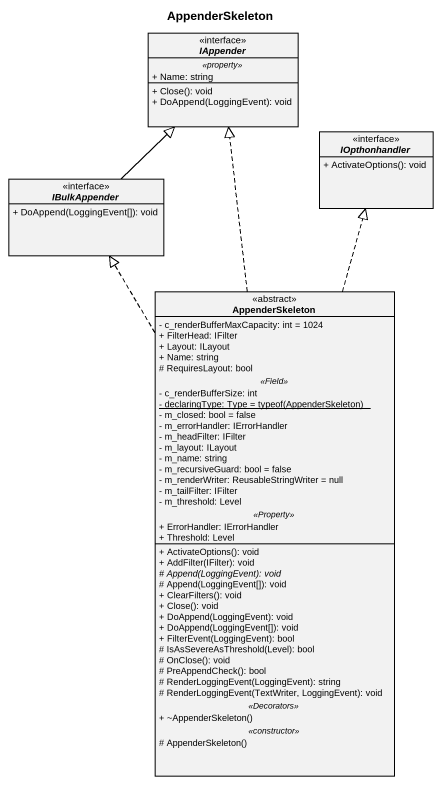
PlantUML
@startuml
title AppenderSkeleton
hide circle
hide empty members
skinparam classAttributeIconSize 0
interface IAppender {
  .. <<property>> ..
  + Name: string
  --
  + Close(): void
  + DoAppend(LoggingEvent): void
}
interface IOpthonhandler {
  + ActivateOptions(): void
}
interface IBulkAppender {
  + DoAppend(LoggingEvent[]): void
}
class AppenderSkeleton <<abstract>> {
  - c_renderBufferMaxCapacity: int = 1024
  + FilterHead: IFilter
  + Layout: ILayout
  + Name: string
  # RequiresLayout: bool
  .. <<Field>> ..
  - c_renderBufferSize: int
  {static} {field} - declaringType: Type = typeof(AppenderSkeleton)
  - m_closed: bool = false
  - m_errorHandler: IErrorHandler
  - m_headFilter: IFilter
  - m_layout: ILayout
  - m_name: string
  - m_recursiveGuard: bool = false
  - m_renderWriter: ReusableStringWriter = null
  - m_tailFilter: IFilter
  - m_threshold: Level
  .. <<Property>> ..
  + ErrorHandler: IErrorHandler
  + Threshold: Level
  --
  + ActivateOptions(): void
  + AddFilter(IFilter): void
  {abstract} # Append(LoggingEvent): void
  # Append(LoggingEvent[]): void
  + ClearFilters(): void
  + Close(): void
  + DoAppend(LoggingEvent): void
  + DoAppend(LoggingEvent[]): void
  + FilterEvent(LoggingEvent): bool
  # IsAsSevereAsThreshold(Level): bool
  # OnClose(): void
  # PreAppendCheck(): bool
  # RenderLoggingEvent(LoggingEvent): string
  # RenderLoggingEvent(TextWriter, LoggingEvent): void
  .. <<Decorators>> ..
  + ~AppenderSkeleton()
  .. <<constructor>> ..
  # AppenderSkeleton()
}
IBulkAppender -up-|> IAppender
AppenderSkeleton .up.|> IAppender
AppenderSkeleton .up.|> IOpthonhandler
AppenderSkeleton .up.|> IBulkAppender
@enduml
